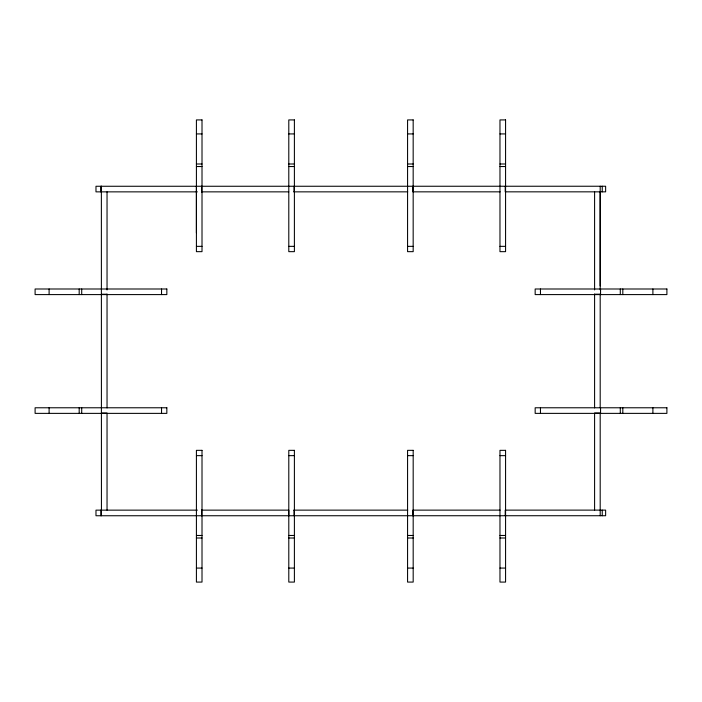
<?xml version="1.0" encoding="UTF-8"?>
<svg xmlns="http://www.w3.org/2000/svg" width="702" height="702" viewBox="0 0 702 702"><rect width="100%" height="100%" fill="white"/><g stroke="black" fill="none" stroke-linecap="round" stroke-linejoin="round"><path stroke-width="1.05" d="M196.411 232.871L196.411 186.258M600.192 285.907L600.192 191.839M196.411 133.924L202.009 133.924M288.794 133.924L294.392 133.924M407.572 133.924L413.171 133.924M499.973 133.924L505.572 133.924M196.411 163.996L202.009 163.996M288.794 163.996L294.392 163.996M407.572 163.996L413.171 163.996M499.973 163.996L505.572 163.996M196.411 166.532L202.009 166.532M288.794 166.532L294.392 166.532M407.572 166.532L413.171 166.532M499.973 166.532L505.572 166.532M197.376 191.857L95.981 191.865L95.981 186.267L605.633 186.241L605.633 191.839L505.221 191.839L505.221 186.241M201.492 191.857L288.794 191.857M293.884 191.857L407.739 191.848M500.122 191.839L412.837 191.848L412.837 186.249M196.411 246.358L202.009 246.349M288.794 246.358L294.392 246.349M407.572 246.358L413.171 246.349M499.973 246.358L505.572 246.349M101.439 294.235L107.037 294.235M594.594 294.208L600.192 294.208M101.439 413.013L107.037 413.013L107.037 510.143M196.411 455.642L202.009 455.651M288.794 455.651L294.392 455.642M407.572 455.651L413.18 455.642M499.973 455.642L505.572 455.651M197.376 510.143L95.981 510.143L95.981 515.751L605.633 515.724L605.633 510.117L505.221 510.126L505.221 515.724M201.492 510.143L288.794 510.135L288.794 515.733M293.884 510.135L407.739 510.135M500.122 510.126L412.837 510.135L412.837 515.733M196.411 535.468L202.009 535.468M288.794 535.468L294.392 535.468M407.572 535.468L413.18 535.468M499.973 535.468L505.572 535.468M196.411 538.004L202.009 538.004M288.794 538.004L294.392 538.004M407.572 538.004L413.18 538.004M499.973 538.004L505.572 538.004M196.411 568.076L202.009 568.076M288.794 568.076L294.392 568.076M407.572 568.076L413.18 568.076M499.973 568.076L505.572 568.076M652.895 288.996L652.895 294.594M652.895 407.774L652.895 413.373M622.814 288.996L622.814 294.594M622.814 407.774L622.814 413.373M620.287 288.996L620.287 294.594M620.287 407.774L620.287 413.373M602.246 186.241L602.246 191.839M602.246 510.117L602.246 515.724M600.561 288.996L600.561 294.594M600.561 407.774L600.561 413.373M600.192 186.241L600.192 289.935M600.192 294.059L600.192 407.897M600.192 515.724L600.192 412.987L594.594 412.987L594.594 510.117M594.594 191.839L594.594 289.935M594.594 294.059L594.594 407.897M540.452 288.996L540.47 294.594M540.452 407.774L540.47 413.373M294.059 186.249L294.059 191.857M294.059 510.135L294.059 515.733M201.676 186.258L201.676 191.857M201.676 510.143L201.676 515.742M161.548 288.996L161.53 294.594M161.548 407.774L161.53 413.373M107.037 191.865L107.037 289.97M107.037 294.085L107.037 407.923M101.439 186.267L101.439 191.865M101.369 186.267L101.439 515.751M100.825 186.267L100.834 191.865M100.834 510.143L100.834 515.751M81.713 288.996L81.713 294.594M81.713 407.774L81.713 413.373M79.186 288.996L79.186 294.594M79.186 407.774L79.186 413.373M49.105 288.996L49.105 294.594M49.105 407.774L49.105 413.373M202.009 119.919L196.411 119.919L196.411 251.658L202.009 251.658L202.009 119.919M294.392 119.919L288.794 119.919L288.794 251.658L294.392 251.658L294.392 119.919M413.171 119.919L407.572 119.919L407.572 251.658L413.171 251.658L413.171 119.919M505.572 119.919L499.973 119.919L499.973 251.658L505.572 251.658L505.572 119.919M166.839 288.996L35.1 288.996L35.1 294.594L166.839 294.594L166.839 288.996M666.9 288.996L535.161 288.996L535.161 294.594L666.9 294.594L666.9 288.996M166.839 407.774L35.1 407.774L35.1 413.373L166.839 413.373L166.839 407.774M666.9 407.774L535.161 407.774L535.161 413.373L666.9 413.373L666.9 407.774M202.009 450.342L196.411 450.342L196.411 582.081L202.009 582.081L202.009 450.342M294.392 450.342L288.794 450.342L288.794 582.081L294.392 582.081L294.392 450.342M413.18 450.342L407.572 450.342L407.572 582.081L413.18 582.081L413.18 450.342M505.572 450.342L499.973 450.342L499.973 582.081L505.572 582.081L505.572 450.342"/></g></svg>
